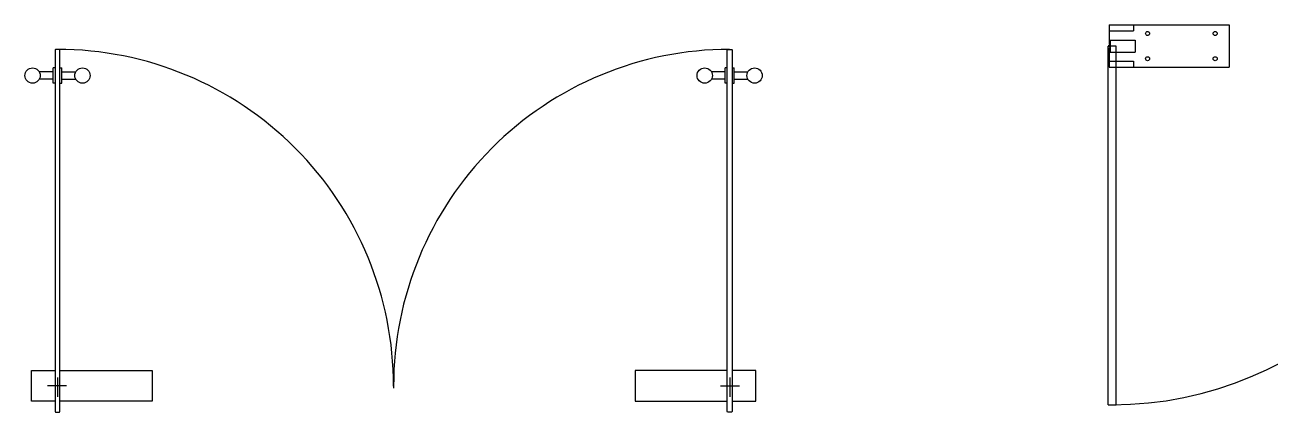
# Model space of a CAD drawing. Header units: inches. Extents: x -12530 to 36157, y 78659 to 110077.
# Drawn here: x 17817 to 20911, y 84813 to 85774 of the extents above; entities that cross this region are included whole.
import ezdxf

# ---------------------------------------------------------------- set-up
doc = ezdxf.new("R2010")
doc.units = ezdxf.units.IN
doc.header["$MEASUREMENT"] = 0
doc.layers.add('freecads.com', color=7, linetype='Continuous')

msp = doc.modelspace()

# ---------------------------------------------------------------- hatches: boundary and pattern name
at = {"layer": 'freecads.com'}
msp.add_hatch(color=256, dxfattribs=at).paths.add_polyline_path([(20509.4, 85723, 0.102469), (20508.2, 85725), (20508.2, 85717.4, 0.102469), (20509.4, 85719.3), (20511.4, 85716.2, 0.365734), (20511.4, 85726.2)])

# ---------------------------------------------------------------- linework, layer by layer
for p, q in [((20511.2, 85773.7), (20511.2, 85725.9)), ((20511.2, 85773.7), (20809.2, 85773.7)), ((20571.2, 85773.7), (20571.2, 85758.7)), ((20809.2, 85773.7), (20809.2, 85668.7)), ((20511.2, 85758.7), (20571.2, 85758.7)), ((20513.2, 85736.2), (20513.2, 85706.2)), ((20513.2, 85736.2), (20575.2, 85736.2)), ((20575.2, 85736.2), (20575.2, 85706.2)), ((17892.9, 85713), (17891.9, 85712)), ((17891.9, 85712), (17891.9, 84814)), ((17902.9, 85713), (17892.9, 85713)), ((17903.9, 85712), (17902.9, 85713)), ((17903.9, 84814), (17903.9, 85712)), ((19561.9, 85712), (19562.9, 85713)), ((19561.9, 84814), (19561.9, 85712)), ((19562.9, 85713), (19572.9, 85713)), ((19572.9, 85713), (19573.9, 85712)), ((19573.9, 85712), (19573.9, 84814)), ((20508.2, 84831.2), (20508.2, 85721.2)), ((20528.2, 85721.2), (20508.2, 85721.2)), ((20511.2, 85716.4), (20511.2, 85668.7)), ((20513.2, 85706.2), (20575.2, 85706.2)), ((20528.2, 84831.2), (20528.2, 85721.2)), ((20511.2, 85683.7), (20571.2, 85683.7)), ((20511.2, 85668.7), (20809.2, 85668.7)), ((20571.2, 85683.7), (20571.2, 85668.7)), ((17886.9, 85657), (17852.6, 85657)), ((17886.9, 85639), (17852.6, 85639)), ((17886.9, 85629), (17886.9, 85667)), ((17891.9, 85667), (17886.9, 85667)), ((17903.9, 85667), (17908.9, 85667)), ((17908.9, 85629), (17908.9, 85667)), ((17908.9, 85657), (17943.1, 85657)), ((17908.9, 85639), (17943.1, 85639)), ((19556.9, 85657), (19522.6, 85657)), ((19556.9, 85639), (19522.6, 85639)), ((19556.9, 85629), (19556.9, 85667)), ((19561.9, 85667), (19556.9, 85667)), ((19573.9, 85667), (19578.9, 85667)), ((19578.9, 85629), (19578.9, 85667)), ((19578.9, 85657), (19613.1, 85657)), ((19578.9, 85639), (19613.1, 85639)), ((17891.9, 85629), (17886.9, 85629)), ((17903.9, 85629), (17908.9, 85629)), ((19561.9, 85629), (19556.9, 85629)), ((19573.9, 85629), (19578.9, 85629)), ((17832.9, 84840.2), (17832.9, 84916.1)), ((17832.9, 84916.1), (17891.9, 84916.1)), ((17897.7, 84899.1), (17897.7, 84850.8)), ((17903.9, 84916.1), (18132.9, 84916.1)), ((18132.9, 84916.1), (18132.9, 84840.2)), ((19561.9, 84916.1), (19332.9, 84916.1)), ((19332.9, 84916.1), (19332.9, 84840.2)), ((19568, 84899.1), (19568, 84850.8)), ((19632.9, 84916.1), (19573.9, 84916.1)), ((19632.9, 84840.2), (19632.9, 84916.1)), ((17920.2, 84877.9), (17873.1, 84877.9)), ((18732.9, 84883.4), (18732.9, 84872.4)), ((18732.9, 84883.4), (18732.9, 84872.4)), ((19545.5, 84877.9), (19592.7, 84877.9)), ((17891.9, 84840.2), (17832.9, 84840.2)), ((18132.9, 84840.2), (17903.9, 84840.2)), ((19332.9, 84840.2), (19561.9, 84840.2)), ((19573.9, 84840.2), (19632.9, 84840.2)), ((17891.9, 84814), (17892.9, 84813)), ((17892.9, 84813), (17902.9, 84813)), ((17902.9, 84813), (17903.9, 84814)), ((19562.9, 84813), (19561.9, 84814)), ((19572.9, 84813), (19562.9, 84813)), ((19573.9, 84814), (19572.9, 84813)), ((20508.2, 84831.2), (20528.2, 84831.2))]:
    msp.add_line(p, q, dxfattribs=at)
for centre, radius in [((20606.2, 85752.4), 5), ((20774.2, 85752.4), 5), ((20606.2, 85689.9), 5), ((20774.2, 85689.9), 5), ((17835.9, 85648), 19), ((17959.9, 85648), 19), ((19505.9, 85648), 19), ((19629.9, 85648), 19)]:
    msp.add_circle(centre, radius, dxfattribs=at)
for centre, start, end in [((17897.7, 84877.9), 359.9269, 89.9895), ((19568, 84877.9), 90.0105, 180.0731)]:
    msp.add_arc(centre, 835.1, start, end, dxfattribs=at)
at = {"layer": 'freecads.com', "ltscale": 0.5}
msp.add_arc((20518.2, 85721.2), 890.1, 270, 359.3563, dxfattribs=at)

doc.saveas('drawing.dxf')
